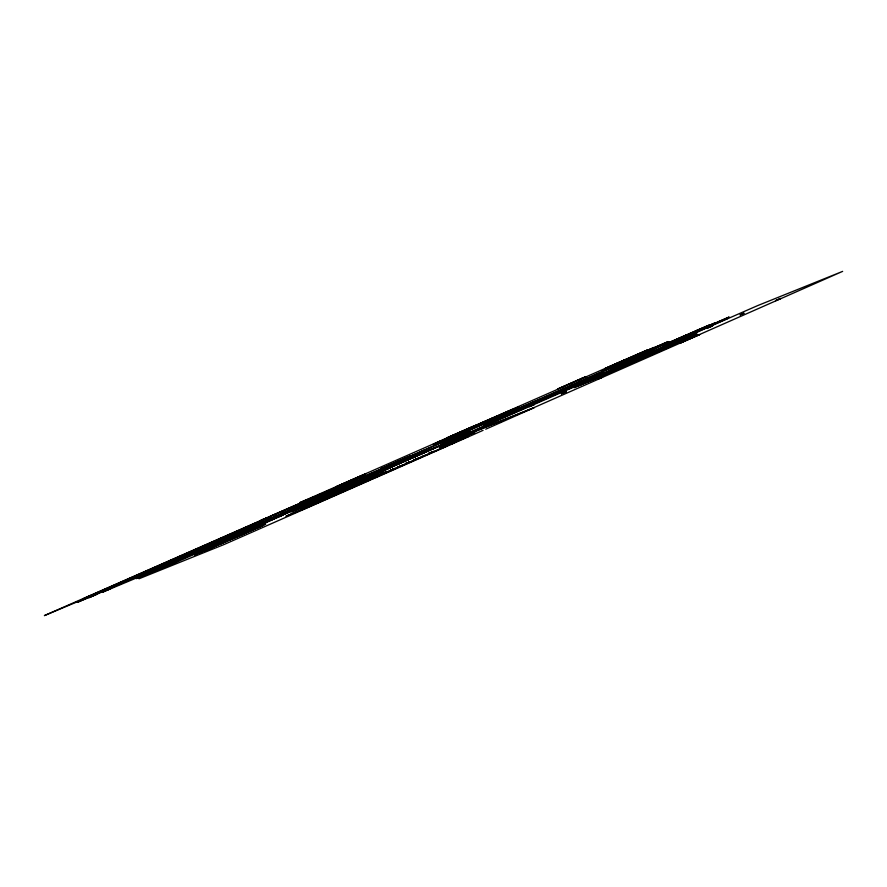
<?xml version="1.0" encoding="UTF-8"?>
<svg xmlns="http://www.w3.org/2000/svg" width="887" height="887" viewBox="0 0 887 887"><rect width="100%" height="100%" fill="white"/><g stroke="black" fill="none" stroke-linecap="round" stroke-linejoin="round"><path stroke-width="1.33" d="M235.521 535.837L251.919 528.419M421.768 453.523L426.702 451.561L251.531 528.641M421.713 453.667L147.464 574.1L154.582 571.073M210.873 548.111L213.124 547.046M239.435 534.074L235.82 535.704M531.479 405.802L534.362 404.505M561.36 393.795L563.877 392.741M709.922 327.048L712.449 325.917M198.533 553.233L214.466 546.281L212.88 547.002M360.776 483.482L363.681 482.273L362.816 482.639M84.553 598.237L88.123 596.685L83.511 598.703L267.863 517.72L264.869 519.172L266.965 518.23M157.365 566.593L155.535 567.414L162.144 564.531L158.008 566.316M262.74 519.682L260.035 520.791L263.35 519.416M264.514 518.906L267.841 517.553M237.428 536.103L234.024 537.455L242.55 533.697M248.194 531.335L247.373 531.712M256.155 528.275L260.989 526.224M84.609 598.27L86.848 597.295M218.091 544.518L222.648 542.633M240.388 529.96L243.138 528.741M112.815 586.362L113.425 586.085M120.843 582.826L123.659 581.462M129.025 579.211L129.635 578.923M137.385 575.519L137.995 575.242M144.448 572.326L145.058 572.037M146.599 571.461L149.681 570.019M154.937 567.78L155.535 567.492M262.219 520.347L262.818 520.07M262.818 519.638C267.552 517.431 258.749 521.345 262.652 519.704M132.363 577.659L136.221 575.962L134.68 576.65M147.22 571.084L150.302 569.764M251.609 524.993L252.795 524.472M259.813 526.634L259.17 526.933M366.253 481.053L371.498 478.814L366.287 481.042L367.018 480.71M431.448 452.359L429.053 453.335L433.71 451.35L432.412 451.938M147.863 570.807L155.325 567.58M251.453 525.071L247.994 526.59M265.801 518.762L266.521 518.418L265.446 518.928M132.44 577.614L133.505 577.127M208.611 548.765L209.654 548.277L207.536 549.308M167.388 562.214L170.049 561.039L169.406 561.327M251.209 525.215L252.551 524.594M361.841 483.038L362.728 482.65M265.989 518.219L264.88 518.751M254.403 523.818L255.212 523.452L253.749 524.106M359.224 484.18L361.774 483.093L358.381 484.546L360.887 483.493M167.554 562.136L168.197 561.859L166.701 562.513L168.962 561.515L167.244 562.225M218.856 539.44L214.798 541.258L221.362 538.376L219.433 539.241L220.597 538.719M406.933 463.092L410.526 461.584L408.197 462.537M121.43 582.449L122.395 582.016M513.44 409.517L516.312 408.053L508.273 411.302M516.079 408.375L519.128 406.834L507.431 411.657M688.855 337.714L692.669 335.84A50.958 0.621 -23.5 0 0 692.935 335.674L675.096 342.981M125.244 580.797C123.127 581.617 130.899 578.379 126.176 580.353M203.023 546.669L193.2 550.772L194.785 550.084M245.233 527.809L243.992 528.353L247.007 527.066L245.644 527.676M251.176 525.193L250.688 525.459M496.299 417.544L513.074 409.683M515.691 408.563L498.871 416.458M394.138 468.791C387.386 471.773 397.753 467.227 394.36 468.746M414.628 459.688C411.003 461.351 418.309 458.091 416.058 459.078M677.845 342.903L688.334 337.958M166.756 562.447L163.674 563.833L166.667 562.502M211.261 542.8L210.662 543.077L213.656 541.813L212.913 542.134M407.876 462.77L406.035 463.491L408.009 462.704M613.893 369.934A79.83 0.976 -23.5 0 1 628.029 363.836L630.812 362.606M670.672 346.44L662.112 350.221M464.677 437.99L461.761 439.276L463.014 438.721M630.768 362.628L630.79 362.617A71.038 0.865 -23.5 0 1 634.848 360.732M204.276 546.17L205.285 545.727L204.088 546.281M220.519 538.753L219.832 539.063M408.84 462.36L405.414 463.779L406.767 463.247M248.427 530.027L256.321 526.612L252.13 528.386M199.054 552.9L194.453 554.896L202.103 551.537M427.933 450.796L426.026 451.66L428.454 450.563M109.822 587.56L111.884 586.706L108.602 588.159L109.4 587.782M183.886 555.018L187.035 553.654L180.205 556.626L181.58 556.049M226.673 536.025L229.822 534.661L227.759 535.515M235.953 531.923L232.527 533.442M198.61 553.2L199.176 552.845M393.296 469.212L390.546 470.365L392.952 469.356M407.299 462.981C403.43 464.655 407.61 462.826 406.124 463.491M430.528 452.68L428.831 453.434L430.638 452.725M451.439 443.899L450.441 444.276L451.938 443.688M634.826 360.743L654.95 351.729M156.367 567.059L157.653 566.516M368.748 480.033C367.218 480.676 371.021 478.969 368.992 479.856M390.723 470.287L392.73 469.411M432.823 451.76L430.76 452.581M85.828 597.716L86.538 597.439M226.584 536.07L228.813 535.094M474.988 425.838L482.75 422.4M472.571 427.046L470.842 427.811A55.881 0.687 -23.5 0 0 460.963 432.069M225.176 541.513L226.507 540.904L224.012 541.902M383.084 473.691L384.681 472.948L381.709 474.235L385.357 472.66M467.538 436.759L466.728 437.114L468.258 436.482L466.296 437.291M225.708 536.435L223.724 537.322L225.775 536.402M479.146 424.019L477.383 424.818A58.742 0.721 -23.5 0 0 472.738 426.969M199.619 552.701L201.926 551.814M258.705 527.333L241.031 535.171M261.842 526.013L263.35 525.326L239.046 536.036M367.517 480.532L368.16 480.211L367.074 480.721M208.456 548.831L206.66 549.696M395.214 464.444L380.146 470.997L423.542 451.971L363.426 477.727M247.285 531.978L249.258 530.969M258.96 527.033L262.33 525.403L255.001 528.641M261.177 526.324L255.567 528.53M263.627 525.037L265.812 524.017L259.935 526.556M370.467 479.235L369.713 479.612M462.837 438.799L462.205 439.065L465.852 437.468M126.797 580.12L126.697 580.165M151.91 568.988L153.695 568.257L151.522 569.166M166.556 562.58L165.259 563.112M203.744 550.86L204.575 550.605M202.857 551.415L207.403 549.308M208.212 548.942L210.396 548.543M227.582 540.516L234.512 537.644L223.413 542.157M212.514 547.168L221.04 543.543M251.653 529.894L253.915 528.84L248.249 531.28M229.156 540.261L231.496 539.163L223.735 542.578M263.306 525.182L262.408 525.592M368.937 479.878L368.371 480.122L369.668 479.59M406.579 463.247L405.758 463.613L406.29 463.446M87.769 596.907L267.863 517.72M135.068 576.472L134.469 576.694M131.221 578.191L129.003 579.1M160.381 565.307L158.695 566.006L159.25 565.806M160.68 565.174L161.345 564.875L160.514 565.207M179.54 556.836L183.387 555.218M203.777 546.392L203.6 546.403M240.432 529.949L241.719 529.362M254.658 523.707L254.403 523.796M270.069 516.899L271.278 516.345L269.149 517.298M445.961 438.633L435.905 443.223L447.259 438.588A49.129 0.599 -23.5 0 0 456.872 434.486M478.293 424.341L485.821 421.037M210.829 548.354L211.926 547.822L207.248 549.818M250.81 530.271L255.356 528.408M414.44 459.788L413.963 460.02M463.446 438.61L461.595 439.442M462.426 438.965L463.103 438.688M86.582 597.361L87.236 597.062L86.549 597.35M85.995 597.627L85.717 597.705M108.824 588.014L106.351 589.09M152.475 568.8L151.832 569.033M178.963 557.103L185.028 554.453M193.821 550.539L194.586 550.173M262.364 519.793L266.388 518.163M244.147 528.286L245.167 527.854M441.438 440.595L433.078 444.454L445.717 439.298A52.233 0.643 -23.5 0 0 455.918 434.94L495.667 417.821M442.613 440.118L443.223 439.852M200.318 552.335L201.914 551.625M418.62 455.098L426.436 451.383M211.494 547.623L209.221 548.632M227.471 540.704L230.476 539.374M228.092 540.737L221.916 543.243M227.704 540.904L227.105 541.181M385.645 472.583L384.659 472.948L387.009 471.973L383.084 473.625M462.615 438.888L463.424 438.544M207.636 544.441L207.126 544.662M483.005 422.29L484.069 421.813M392.808 463.912L486.708 422.445M491.065 420.549L507.575 413.154L477.716 426.004L537.699 399.959M540.183 398.873L667.235 342.692L651.912 348.868M377.452 472.283L379.758 471.23L372.961 474.113M388.595 467.804L390.901 466.739L384.104 469.622M415.582 456.373C421.957 453.457 404.76 460.93 411.025 458.357M453.756 439.364L548.388 397.587M432.468 448.922L434.408 448.024L431.104 449.399M225.087 541.558L223.79 542.123M246.708 532.012L249.469 530.87M249.657 530.914L250.988 530.326M226.895 541.27L221.639 543.576M429.352 453.19L430.051 452.891M433.033 451.683L431.149 452.414M391.533 470.764L481.663 430.96M502.064 421.979L534.074 407.698L449.088 441.926L411.391 458.413M157.01 566.738L157.842 566.438M264.703 518.828L264.049 519.106M444.476 439.242L450.419 436.659M483.692 421.935L488.338 419.928M194.386 550.239L194.996 549.984M216.151 540.649L215.563 540.926M223.967 537.245L223.402 537.478L224.588 536.923M243.792 528.486L244.513 528.12M217.747 539.995L218.413 539.684L217.359 540.161M160.968 565.063L159.416 565.695M201.859 547.246L203.167 546.68L194.22 550.406M282.177 515.425L138.982 578.779L223.956 544.563L371.132 479.745M600.477 374.613L603.437 373.261L602.295 373.704M392.719 466.64L297.888 508.495M239.59 534.928L243.016 533.497M246.087 532.289L243.803 533.154M359.834 483.881L361.242 483.315L359.401 484.102M383.761 473.314L384.437 473.037M385.313 472.682L384.426 473.115M450.552 444.21L452.182 443.578M446.438 438.366L447.447 437.923M291.812 506.799L44.372 615.611L106.562 589.522L77.801 602.151L96.506 594.29M87.059 597.206L89.842 596.075M90.241 595.887L94.532 594.135M266.787 517.975L271.078 516.212M269.471 517.121L270.557 516.655L267.608 517.986M106.429 589.101L105.032 589.7L113.203 586.163M115.099 585.331L121.231 582.626M123.992 581.373L123.038 581.794L129.413 579.011M137.773 575.33L131.975 577.903M146.987 571.261L141.177 573.834M216.528 540.516L217.26 540.205M233.747 532.943L236.851 531.513M241.752 529.395L242.783 528.951M261.366 520.747L262.086 520.425M267.264 518.086L269.271 517.21M150.047 569.809L151.622 569.121M181.724 555.938L182.345 555.672M186.226 554.109L186.891 553.821M195.328 549.829L201.848 547.212L200.928 547.667M268.539 517.587L268.916 517.365M314.098 497.829L270.18 516.4L298.952 503.761L292.156 506.654M96.073 594.634L88.966 597.672L350.321 483.238M539.529 399.161L538.442 399.638M209.354 545.638L280.769 514.981L155.624 569.354L227.039 538.697M376.787 472.583L328.689 492.839L357.461 480.2L350.664 483.082M143.439 575.563L136.299 578.601L155.014 570.729M499.181 418.731L602.473 373.105L483.293 425.239L496.254 419.994M621.998 364.524L654.673 350.077L610.278 369.347L621.754 364.635M387.929 468.092L372.185 474.612M577.37 384.836L728.172 318.145L712.86 324.32M248.914 529.727L251.298 528.685M716.652 323.533L631.777 361.153L639.993 357.904L638.463 358.581L618.816 366.553M598.825 376.498L574.066 387.663L592.106 380.268A74.619 0.909 -23.5 0 0 606.686 374.037L664.363 349.19M597.528 377.075L578.102 385.912L594.312 379.259M224.134 541.968L223.557 542.234M233.392 538.099L238.78 535.726M247.473 531.756L244.579 532.954M254.048 529.051L251.409 530.238L252.607 529.794M220.209 543.986L217.193 545.339L221.373 543.62M207.07 549.896L204.575 551.027L208.157 549.53M209.554 548.92L207.99 549.496M373.216 477.971L377.175 476.23M392.453 469.567L389.493 470.797M448.866 444.83L444.465 446.749M463.923 438.389L445.54 446.305M454.909 442.291L455.718 441.926M458.779 440.584L459.643 440.196M453.756 442.89L456.273 441.793M457.67 441.172L458.535 440.795M485.699 429.208L501.399 422.279M390.868 471.064L374.436 478.304M490.422 418.963L495.445 416.812M449.487 437.025L453.179 435.45M487.185 420.394L493.128 417.832M195.428 549.785L196.493 549.319M106.961 588.879L107.316 588.669M149.97 569.897L150.945 569.41M108.425 588.192L107.227 588.757M150.524 569.598L151.267 569.277M182.201 555.739L182.733 555.561M314.453 497.674L321.249 494.791L313.676 498.172L332.392 490.3L325.596 493.183M107.194 588.735L106.484 589.079M122.761 581.85L123.504 581.584M123.703 581.506L124.28 581.207M716.995 323.378L757.675 305.594L842.65 271.367L532.544 408.231L447.569 442.447L586.263 381.61L567.17 389.415L574.299 386.2L595.476 377.552L573.545 386.233L595.044 376.742L566.582 389.038M600.122 374.769L593.081 377.773M427.578 450.884L431.226 449.288M428.743 450.43L443.445 444.221L243.703 532.111M408.419 459.71L412.699 457.637M415.936 456.284L413.608 457.248M655.981 351.219L659.828 349.589M658.132 350.343L633.928 361.031A91.683 1.12 -23.5 0 0 627.564 363.98M600.466 375.722L604.114 374.181M597.483 377.03L601.441 375.356M564.42 392.509L566.405 391.61L563.888 392.664M201.515 551.736L202.291 551.459M219.732 544.197L212.348 547.013L218.069 544.551M242.151 533.808L243.127 533.442M223.435 542.279L220.686 543.775M599.568 378.305L597.638 379.181L602.628 377.019L599.734 378.305M414.783 459.632L415.526 459.3M452.625 435.65L456.029 434.209M201.416 547.434L202.048 547.168M391.067 464.677L389.193 465.498M661.092 348.979L667.867 346.096M605.034 373.726L611.309 370.988M659.185 349.822L661.502 348.868M601.974 375.057L606.83 372.995M201.992 551.526L202.657 551.237M218.69 544.152L224.832 541.902M664.895 348.968L696.528 334.188A55.981 0.687 -23.5 0 0 696.96 333.922L670.151 345.043M242.861 533.497L250.367 530.249L245.3 532.899L248.56 531.612M202.48 551.37L203.245 551.038L202.679 551.293M206.139 549.929L204.83 550.561M243.36 533.353L244.357 533.043M407.055 463.114L408.907 462.238M414.983 459.555L415.615 459.266M464.333 438.134L465.065 437.901M495.323 416.823L496.62 416.258M496.565 416.325L497.884 415.715M455.851 434.242L458.047 433.288M457.969 433.366L459.156 432.801M488.571 421.647L487.44 422.134M717.605 322.169L729.192 317.036L669.774 342.504M185.427 554.297L177.855 557.579L183.254 555.173L182.711 555.517M709.933 326.97L707.504 328.057L712.394 325.928M549.142 397.265L568.512 388.617L538.664 401.467L560.163 391.976L557.369 393.096M662.977 348.159L669.375 345.442M608.149 372.363L609.724 371.675M741.976 314.065C734.946 317.213 749.36 310.838 741.964 314.142M531.834 405.647L529.417 406.645L531.302 405.88M412.898 457.614L414.129 457.071M236.053 535.67L231.052 537.722L234.623 536.225M234.822 536.203L239.435 534.074M244.014 533.198L239.812 535.083M255.8 528.43L250.777 530.67M203.833 550.993L204.952 550.239M220.785 543.432L222.515 542.911M230.875 539.207L232.228 538.62M237.572 536.679L240.333 535.537M464.888 437.89L465.542 437.601M238.647 536.28L234.124 538.176M384.049 473.203L385.889 472.438L384.77 472.904M373.693 478.636L372.562 479.124M497.674 415.848L500.845 414.473M458.956 432.934L461.406 431.825A60.737 0.743 -23.5 0 1 470.598 427.867M263.151 519.405L263.716 519.172M157.298 566.671L156.4 567.048M668.41 345.797L670.86 344.799M611.021 371.176L614.525 369.602A86.771 1.064 -23.5 0 1 627.652 363.936M563.7 392.819L561.416 393.784M234.922 536.103L221.983 541.536M221.606 542.888L223.469 542.09M220.309 543.72L221.473 543.132M221.029 543.764L218.668 544.43M233.869 537.977L232.505 538.941L234.722 537.977M235.598 537.533L236.585 537.112M501.543 414.129L502.84 413.608M500.346 414.65L501.854 414.041M269.648 517.043L270.147 516.833M671.858 344.311L675.151 342.892M197.557 548.865L199.375 548.088M200.761 547.722L199.675 548.177L200.917 547.656M532.388 405.337L534.273 404.539M415.426 459.355L417.134 458.668M482.362 430.661L483.093 430.339M222.338 542.578L223.568 542.046M233.968 537.932L236.907 536.69M360.665 483.592L361.342 483.238M218.734 544.84L216.251 545.904M502.707 413.63L506.555 412.023M253.571 524.139L254.081 523.918M226.263 536.18L226.03 536.302M410.493 458.646L238.725 534.196L243.648 532.233M415.892 459.144L417.91 458.324M373.482 477.86L375.29 477.084M506.056 412.189L508.151 411.302M503.805 413.198L504.747 412.799M387.763 466.107L341.805 485.721M241.785 529.373L241.042 529.705M197.746 548.787L198.366 548.532M448.7 441.56L402.742 461.173M108.092 588.336L108.669 588.081M417.511 458.512L418.941 457.892M223.324 542.145L222.681 542.423L246.442 532.632L236.94 536.679M421.757 456.55L421.181 456.805L424.707 455.353M451.272 443.977L451.838 443.733M245.854 532.267L246.719 531.901M374.525 477.417L377.884 476.009M249.535 531.202L248.937 531.457M215.219 546.348L214.621 546.603M451.738 443.766L449.997 444.465L450.563 444.287M375.412 477.04L376.886 476.408M216.228 545.461L219.621 543.919M198.4 548.51L199.741 548.166L199.032 548.233M450.918 444.132L451.583 443.833M376.509 476.574L378.195 475.875M214.244 546.758L210.906 548.122M241.153 534.417L239.778 534.983M377.618 476.119L378.405 475.765M625.446 359.523L300.006 502.552L315.328 496.387M686.383 334.976L360.954 478.015L376.276 471.84M608.826 367.041L668.244 341.573L629.027 358.913L629.726 358.625M689.975 334.366L690.663 334.089M642.997 353.691L647.177 352.017L618.439 364.535M611.143 369.934L630.779 361.963L614.214 368.582M532.466 402.476L536.646 400.791L507.907 413.32M496.421 417.644L499.215 416.524M421.935 451.261L426.115 449.576L397.365 462.105M337.526 486.619L338.213 486.331L298.997 503.672L342.393 484.657L341.706 484.934M358.415 478.204L302.478 502.264M398.474 462.072L399.161 461.794L359.945 479.124L403.341 460.109L402.643 460.386M418.664 453.933L419.363 453.656M324.819 493.693L328.999 492.008M383.328 470.121L387.508 468.447M448.013 445.185L451.272 443.833M453.002 443.145L455.131 442.28M400.924 465.852L397.409 467.294L402.964 464.921M187.479 553.51L183.809 555.151M118.88 583.579L114.556 585.498M88.778 596.507L91.294 595.465M91.904 595.155L92.525 595.033M106.252 590.365L110.431 588.68L102.881 592.05L165.071 565.961L136.897 578.025L143.86 575.219M429.729 453.069L428.92 453.423M608.038 373.394A70.184 0.854 -23.5 0 1 594.29 379.27M470.531 427.9A64.174 0.787 -23.5 0 1 475.033 425.815M591.618 378.638L590.554 379.259L610.511 370.456L591.618 378.638M680.772 342.737L679.708 343.358L699.666 334.554L680.772 342.737M775.681 300.604L780.704 298.431L775.759 300.56M331.893 490.067L319.198 495.534L362.595 476.519L331.893 490.067M636.19 354.778L604.646 368.726L648.042 349.711L636.19 354.778M697.138 330.241L665.594 344.178L708.99 325.163L697.138 330.241M319.431 494.913L313.056 497.807L334.865 488.36L319.431 494.913M380.379 470.365L374.004 473.27L395.813 463.812L380.379 470.365M638.751 353.991L632.376 356.884L654.185 347.438L638.751 353.991M699.699 329.443L693.324 332.348L715.133 322.89L699.699 329.443M450.807 444.11L450.241 444.354L450.895 444.077M360.987 475.809L336.428 486.641L365.167 474.124L360.987 475.809M471.518 427.024L446.959 437.868L475.698 425.339L471.518 427.024M582.049 378.239L557.491 389.083L586.229 376.554L582.049 378.239M405.57 457.847L381 468.691L409.739 456.173L405.57 457.847M626.632 360.288L602.073 371.132L630.812 358.603L626.632 360.288M320.296 496.809L271.167 518.496L339.1 489.236L320.296 496.809M466.507 433.311L441.948 444.143L470.687 431.625L466.507 433.311M687.58 335.741L663.021 346.584L691.76 334.055L687.58 335.741M368.271 477.971L291.513 511.843L312.401 503.428L378.017 474.046L368.271 477.971M460.963 438.001L439.464 447.491L474.889 432.39L460.963 438.001M377.141 475.343L349.5 487.54L386.887 471.418L377.141 475.343M321.781 500.091L315.65 502.807L324.354 499.303L285.969 516.234L305.128 508.528L447.137 445.851L321.781 500.091"/></g></svg>
